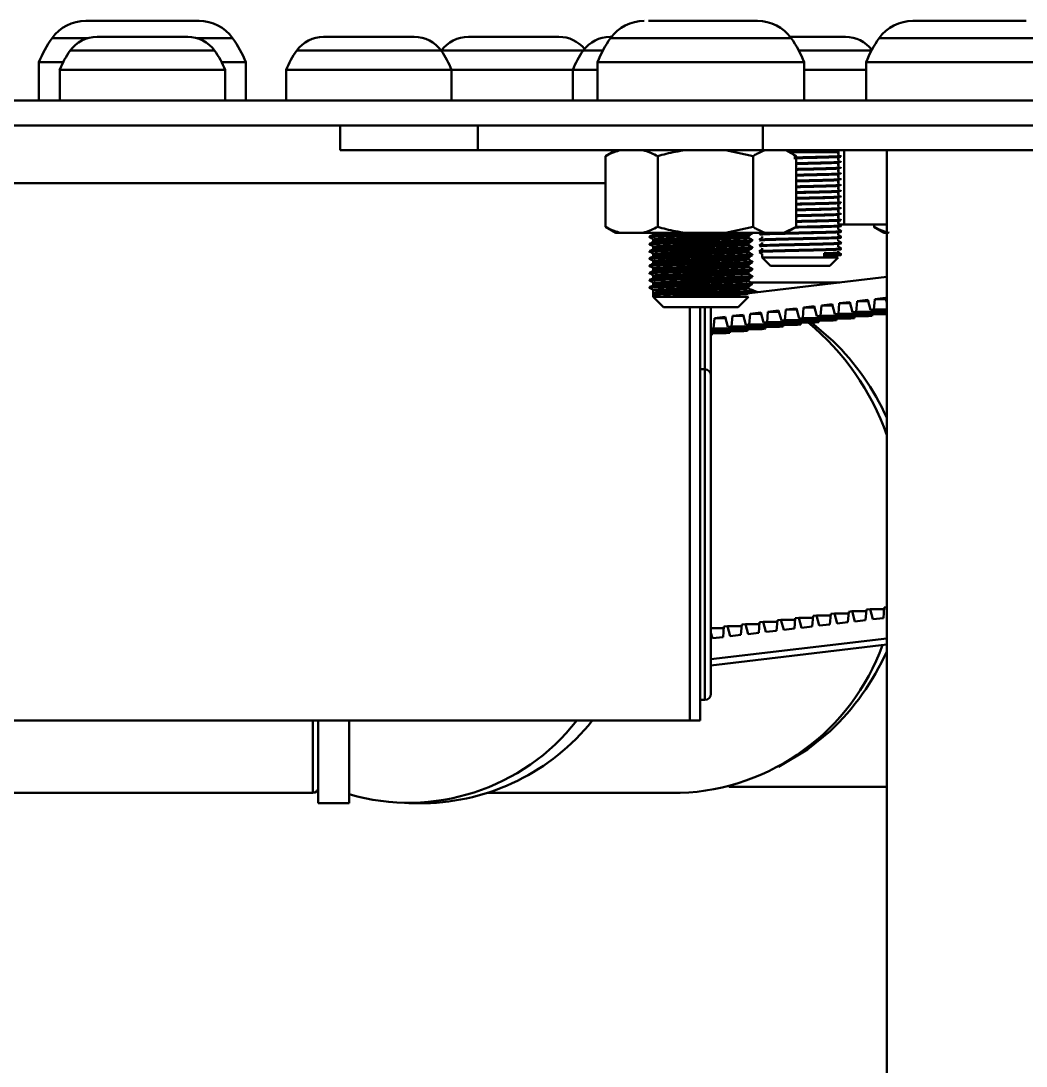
# Model space of a CAD drawing. Header units: millimetres. Extents: x 263 to 2983, y 441 to 2500.
# Drawn here: x 553.3 to 601.9, y 2439.4 to 2489.9 of the extents above; entities that cross this region are included whole.
import ezdxf

# ---------------------------------------------------------------- set-up
doc = ezdxf.new("R2010")
doc.units = ezdxf.units.MM
doc.header["$LTSCALE"] = 0.5
doc.layers.add('BOL', color=7, linetype='Continuous', lineweight=50)

msp = doc.modelspace()

# ---------------------------------------------------------------- linework, layer by layer
at = {"layer": 'BOL'}
for p, q in [((556.414, 2489.95), (557.763, 2489.95)), ((557.763, 2489.95), (561.514, 2489.95)), ((561.514, 2489.95), (561.894, 2489.95)), ((583.63, 2489.95), (587.205, 2489.95)), ((586.536, 2489.95), (586.976, 2489.95)), ((587.205, 2489.95), (588.903, 2489.95)), ((596.414, 2489.95), (598.606, 2489.95)), ((598.606, 2489.95), (601.838, 2489.95)), ((601.838, 2489.95), (601.894, 2489.95)), ((554.79, 2489.116), (556.52, 2489.116)), ((556.962, 2489.179), (558.366, 2489.179)), ((558.366, 2489.179), (561.199, 2489.179)), ((561.199, 2489.179), (561.346, 2489.179)), ((561.788, 2489.116), (563.518, 2489.116)), ((567.919, 2489.179), (568.406, 2489.179)), ((568.406, 2489.179), (571.489, 2489.179)), ((571.489, 2489.179), (572.303, 2489.179)), ((574.919, 2489.179), (575.406, 2489.179)), ((575.406, 2489.179), (578.489, 2489.179)), ((578.489, 2489.179), (579.303, 2489.179)), ((581.776, 2489.179), (581.846, 2489.179)), ((581.799, 2489.116), (582.127, 2489.116)), ((582.127, 2489.116), (590.528, 2489.116)), ((590.481, 2489.179), (592.345, 2489.179)), ((592.345, 2489.179), (593.159, 2489.179)), ((594.79, 2489.116), (603.518, 2489.116)), ((555.663, 2488.512), (562.645, 2488.512)), ((566.62, 2488.512), (572.305, 2488.512)), ((572.305, 2488.512), (573.602, 2488.512)), ((573.62, 2488.512), (579.305, 2488.512)), ((579.305, 2488.512), (580.476, 2488.512)), ((580.476, 2488.512), (581.423, 2488.512)), ((590.903, 2488.512), (593.162, 2488.512)), ((593.162, 2488.512), (594.414, 2488.512)), ((554.154, 2487.95), (554.154, 2486.096)), ((554.154, 2487.95), (555.32, 2487.95)), ((562.987, 2487.95), (564.154, 2487.95)), ((564.154, 2486.096), (564.154, 2487.95)), ((581.163, 2487.95), (581.163, 2486.096)), ((581.163, 2487.95), (581.539, 2487.95)), ((581.539, 2487.95), (591.163, 2487.95)), ((591.163, 2486.096), (591.163, 2487.95)), ((594.154, 2487.95), (594.154, 2486.096)), ((594.154, 2487.95), (604.154, 2487.95)), ((555.154, 2487.579), (555.154, 2486.096)), ((555.154, 2487.579), (563.154, 2487.579)), ((563.154, 2486.096), (563.154, 2487.579)), ((566.111, 2487.579), (566.111, 2486.096)), ((566.111, 2487.579), (572.625, 2487.579)), ((572.625, 2487.579), (574.111, 2487.579)), ((574.111, 2486.096), (574.111, 2487.579)), ((574.111, 2487.579), (579.625, 2487.579)), ((579.625, 2487.579), (579.967, 2487.579)), ((579.967, 2487.579), (579.967, 2486.096)), ((579.967, 2487.579), (581.163, 2487.579)), ((591.163, 2487.579), (593.482, 2487.579)), ((593.482, 2487.579), (594.154, 2487.579)), ((1174.154, 2486.096), (444.154, 2486.096)), ((1174.154, 2484.896), (444.154, 2484.896)), ((568.712, 2484.896), (568.712, 2483.696)), ((575.373, 2483.696), (575.373, 2484.896)), ((589.154, 2483.696), (589.154, 2484.896)), ((575.373, 2483.696), (568.712, 2483.696)), ((589.154, 2483.696), (575.373, 2483.696)), ((582.045, 2483.696), (581.545, 2483.407)), ((581.68, 2483.469), (581.552, 2483.407)), ((581.552, 2483.407), (581.552, 2479.985)), ((584.078, 2483.407), (584.078, 2479.985)), ((587.364, 2483.696), (588.69, 2483.407)), ((588.69, 2483.407), (588.69, 2479.985)), ((609.154, 2483.696), (589.154, 2483.696)), ((590.782, 2483.407), (590.282, 2483.696)), ((592.82, 2483.596), (590.455, 2483.596)), ((590.647, 2483.469), (590.775, 2483.407)), ((590.775, 2483.407), (590.775, 2479.985)), ((592.807, 2483.506), (592.807, 2483.576)), ((592.82, 2483.499), (592.807, 2483.507)), ((592.82, 2483.696), (592.82, 2480.096)), ((593.088, 2483.696), (593.088, 2480.096)), ((595.154, 2483.696), (595.154, 2283.896)), ((592.807, 2483.226), (592.807, 2483.296)), ((592.82, 2483.219), (592.807, 2483.227)), ((592.807, 2482.946), (592.807, 2483.016)), ((592.82, 2482.939), (592.807, 2482.947)), ((592.807, 2482.666), (592.807, 2482.736)), ((592.82, 2482.659), (592.807, 2482.667)), ((592.807, 2482.386), (592.807, 2482.456)), ((592.82, 2482.379), (592.807, 2482.387)), ((581.552, 2482.096), (507.683, 2482.096)), ((592.807, 2482.106), (592.807, 2482.176)), ((592.82, 2482.099), (592.807, 2482.107)), ((592.807, 2481.826), (592.807, 2481.896)), ((592.82, 2481.819), (592.807, 2481.827)), ((592.807, 2481.546), (592.807, 2481.616)), ((592.82, 2481.539), (592.807, 2481.547)), ((592.807, 2481.266), (592.807, 2481.336)), ((592.82, 2481.259), (592.807, 2481.267)), ((592.807, 2480.986), (592.807, 2481.056)), ((592.82, 2480.979), (592.807, 2480.987)), ((592.807, 2480.706), (592.807, 2480.776)), ((592.82, 2480.699), (592.807, 2480.707)), ((592.807, 2480.426), (592.807, 2480.496)), ((592.82, 2480.419), (592.807, 2480.427)), ((581.545, 2479.985), (582.045, 2479.696)), ((581.68, 2479.923), (581.552, 2479.985)), ((587.364, 2479.696), (588.69, 2479.985)), ((590.176, 2479.696), (590.775, 2479.985)), ((590.282, 2479.696), (590.782, 2479.985)), ((592.807, 2480.146), (592.807, 2480.216)), ((592.82, 2480.139), (592.807, 2480.147)), ((592.807, 2479.866), (592.807, 2479.936)), ((592.82, 2480.096), (593.088, 2480.096)), ((592.959, 2480.059), (592.895, 2480.096)), ((593.088, 2480.096), (595.154, 2480.096)), ((594.535, 2479.985), (595.035, 2479.696)), ((594.542, 2480.096), (594.542, 2479.985)), ((594.67, 2479.923), (594.542, 2479.985)), ((582.278, 2479.696), (582.045, 2479.696)), ((582.278, 2479.696), (583.352, 2479.696)), ((585.403, 2479.696), (583.352, 2479.696)), ((583.863, 2479.696), (583.863, 2479.637)), ((583.863, 2479.374), (583.863, 2479.287)), ((585.403, 2479.696), (587.364, 2479.696)), ((589.289, 2479.696), (587.364, 2479.696)), ((588.463, 2479.462), (588.463, 2479.548)), ((589.127, 2479.516), (589.127, 2479.447)), ((589.289, 2479.696), (590.176, 2479.696)), ((590.282, 2479.696), (590.176, 2479.696)), ((592.807, 2479.586), (592.807, 2479.656)), ((592.807, 2479.306), (592.807, 2479.376)), ((595.154, 2479.696), (595.035, 2479.696)), ((583.863, 2479.024), (583.863, 2478.937)), ((588.463, 2479.112), (588.463, 2479.198)), ((588.463, 2478.762), (588.463, 2478.848)), ((589.127, 2479.236), (589.127, 2479.167)), ((589.127, 2478.956), (589.127, 2478.887)), ((592.807, 2479.026), (592.807, 2479.096)), ((583.863, 2478.674), (583.863, 2478.587)), ((583.863, 2478.324), (583.863, 2478.237)), ((588.463, 2478.412), (588.463, 2478.498)), ((589.127, 2478.676), (589.127, 2478.496)), ((589.127, 2478.496), (589.527, 2478.096)), ((589.127, 2478.496), (592.124, 2478.496)), ((592.124, 2478.706), (592.124, 2478.496)), ((592.124, 2478.496), (592.807, 2478.496)), ((592.219, 2478.583), (592.219, 2478.618)), ((592.407, 2478.096), (592.807, 2478.496)), ((592.807, 2478.746), (592.807, 2478.816)), ((583.863, 2477.974), (583.863, 2477.887)), ((588.463, 2478.062), (588.463, 2478.148)), ((589.527, 2478.096), (591.872, 2478.096)), ((591.872, 2478.096), (592.407, 2478.096)), ((583.863, 2477.624), (583.863, 2477.537)), ((588.463, 2477.712), (588.463, 2477.798)), ((588.463, 2477.362), (588.463, 2477.448)), ((595.154, 2477.566), (588.513, 2476.777)), ((583.863, 2477.274), (583.863, 2477.187)), ((583.863, 2476.924), (583.863, 2476.751)), ((588.463, 2477.012), (588.463, 2477.098)), ((592.883, 2477.296), (588.58, 2477.296)), ((588.909, 2476.824), (588.59, 2476.953)), ((583.861, 2476.705), (583.861, 2476.749)), ((583.863, 2476.704), (583.863, 2476.596)), ((583.863, 2476.596), (584.363, 2476.096)), ((583.863, 2476.596), (588.463, 2476.596)), ((587.963, 2476.096), (588.463, 2476.596)), ((593.371, 2476.349), (592.856, 2476.287)), ((593.371, 2476.349), (593.503, 2475.862)), ((593.718, 2476.39), (593.675, 2475.882)), ((594.233, 2476.451), (593.718, 2476.39)), ((593.718, 2476.39), (594.249, 2476.39)), ((594.233, 2476.451), (594.364, 2475.964)), ((594.579, 2476.492), (594.537, 2475.984)), ((595.094, 2476.553), (594.579, 2476.492)), ((594.579, 2476.492), (595.111, 2476.492)), ((595.094, 2476.553), (595.154, 2476.333)), ((584.363, 2476.096), (587.963, 2476.096)), ((585.625, 2456.096), (585.625, 2476.096)), ((586.125, 2476.096), (586.125, 2456.096)), ((586.354, 2473.096), (586.354, 2476.096)), ((586.654, 2472.796), (586.654, 2476.096)), ((589.064, 2475.837), (588.549, 2475.776)), ((589.064, 2475.837), (589.195, 2475.35)), ((589.41, 2475.878), (589.368, 2475.371)), ((589.926, 2475.94), (589.41, 2475.878)), ((589.41, 2475.878), (589.942, 2475.878)), ((589.926, 2475.94), (590.057, 2475.452)), ((590.272, 2475.981), (590.229, 2475.473)), ((590.787, 2476.042), (590.272, 2475.981)), ((590.272, 2475.981), (590.803, 2475.981)), ((590.787, 2476.042), (590.918, 2475.555)), ((591.133, 2476.083), (591.091, 2475.575)), ((591.648, 2476.144), (591.133, 2476.083)), ((591.133, 2476.083), (591.665, 2476.083)), ((591.648, 2476.144), (591.78, 2475.657)), ((591.995, 2476.185), (591.952, 2475.677)), ((592.51, 2476.246), (591.995, 2476.185)), ((591.995, 2476.185), (592.526, 2476.185)), ((592.51, 2476.246), (592.641, 2475.759)), ((592.856, 2476.287), (592.814, 2475.78)), ((592.856, 2476.287), (593.388, 2476.287)), ((593.503, 2475.862), (593.675, 2475.882)), ((593.503, 2475.862), (595.154, 2475.862)), ((593.675, 2475.882), (595.154, 2475.882)), ((594.364, 2475.964), (594.537, 2475.984)), ((594.364, 2475.964), (595.154, 2475.964)), ((594.537, 2475.984), (595.154, 2475.984)), ((586.826, 2475.572), (586.783, 2475.064)), ((587.341, 2475.633), (586.826, 2475.572)), ((586.826, 2475.572), (587.358, 2475.572)), ((587.341, 2475.633), (587.472, 2475.146)), ((587.687, 2475.674), (587.645, 2475.166)), ((588.203, 2475.735), (587.687, 2475.674)), ((587.687, 2475.674), (588.219, 2475.674)), ((588.203, 2475.735), (588.334, 2475.248)), ((588.549, 2475.776), (588.506, 2475.268)), ((588.549, 2475.776), (589.081, 2475.776)), ((589.195, 2475.35), (589.368, 2475.371)), ((589.195, 2475.35), (591.695, 2475.35)), ((589.368, 2475.371), (591.868, 2475.371)), ((590.057, 2475.452), (590.229, 2475.473)), ((590.057, 2475.452), (592.557, 2475.452)), ((590.229, 2475.473), (592.729, 2475.473)), ((590.918, 2475.555), (591.091, 2475.575)), ((590.918, 2475.555), (593.418, 2475.555)), ((591.013, 2475.35), (591.006, 2475.268)), ((591.091, 2475.575), (593.591, 2475.575)), ((591.513, 2475.35), (592.559, 2474.462)), ((591.695, 2475.35), (591.868, 2475.371)), ((591.78, 2475.657), (591.952, 2475.677)), ((591.78, 2475.657), (594.28, 2475.657)), ((591.875, 2475.452), (591.868, 2475.371)), ((591.952, 2475.677), (594.452, 2475.677)), ((592.557, 2475.452), (592.729, 2475.473)), ((592.641, 2475.759), (592.814, 2475.78)), ((592.641, 2475.759), (595.141, 2475.759)), ((592.736, 2475.555), (592.729, 2475.473)), ((592.814, 2475.78), (595.154, 2475.78)), ((593.418, 2475.555), (593.591, 2475.575)), ((593.598, 2475.657), (593.591, 2475.575)), ((594.28, 2475.657), (594.452, 2475.677)), ((594.459, 2475.759), (594.452, 2475.677)), ((595.141, 2475.759), (595.154, 2475.761)), ((586.654, 2475.048), (586.783, 2475.064)), ((586.654, 2475.043), (589.111, 2475.043)), ((586.654, 2474.962), (588.422, 2474.962)), ((586.654, 2474.941), (588.249, 2474.941)), ((586.654, 2474.859), (587.56, 2474.859)), ((586.654, 2474.839), (587.388, 2474.839)), ((586.706, 2474.839), (586.699, 2474.757)), ((586.783, 2475.064), (589.283, 2475.064)), ((587.388, 2474.839), (587.56, 2474.859)), ((587.472, 2475.146), (587.645, 2475.166)), ((587.472, 2475.146), (589.972, 2475.146)), ((587.567, 2474.941), (587.56, 2474.859)), ((587.645, 2475.166), (590.145, 2475.166)), ((588.249, 2474.941), (588.422, 2474.962)), ((588.334, 2475.248), (588.506, 2475.268)), ((588.334, 2475.248), (590.834, 2475.248)), ((588.429, 2475.043), (588.422, 2474.962)), ((588.506, 2475.268), (591.006, 2475.268)), ((589.111, 2475.043), (589.283, 2475.064)), ((589.29, 2475.146), (589.283, 2475.064)), ((589.972, 2475.146), (590.145, 2475.166)), ((590.152, 2475.248), (590.145, 2475.166)), ((590.834, 2475.248), (591.006, 2475.268)), ((586.654, 2474.757), (586.699, 2474.757)), ((586.654, 2474.752), (586.699, 2474.757)), ((586.354, 2473.096), (586.125, 2473.096)), ((586.354, 2457.096), (586.354, 2473.096)), ((586.654, 2457.396), (586.654, 2472.796)), ((591.548, 2460.651), (591.59, 2461.159)), ((591.763, 2461.179), (591.59, 2461.159)), ((591.894, 2460.692), (591.763, 2461.179)), ((591.763, 2461.179), (592.445, 2461.179)), ((592.409, 2460.753), (592.452, 2461.261)), ((592.624, 2461.281), (592.452, 2461.261)), ((592.756, 2460.794), (592.624, 2461.281)), ((592.624, 2461.281), (593.306, 2461.281)), ((593.271, 2460.855), (593.313, 2461.363)), ((593.486, 2461.384), (593.313, 2461.363)), ((593.617, 2460.897), (593.486, 2461.384)), ((593.486, 2461.384), (594.168, 2461.384)), ((594.132, 2460.958), (594.175, 2461.465)), ((594.347, 2461.486), (594.175, 2461.465)), ((594.479, 2460.999), (594.347, 2461.486)), ((594.347, 2461.486), (595.029, 2461.486)), ((594.994, 2461.06), (595.036, 2461.568)), ((595.154, 2461.582), (595.036, 2461.568)), ((587.24, 2460.14), (587.283, 2460.647)), ((587.455, 2460.668), (587.283, 2460.647)), ((587.587, 2460.181), (587.455, 2460.668)), ((587.455, 2460.668), (588.138, 2460.668)), ((588.102, 2460.242), (588.144, 2460.75)), ((588.317, 2460.77), (588.144, 2460.75)), ((588.448, 2460.283), (588.317, 2460.77)), ((588.317, 2460.77), (588.999, 2460.77)), ((588.963, 2460.344), (589.006, 2460.852)), ((589.178, 2460.872), (589.006, 2460.852)), ((589.31, 2460.385), (589.178, 2460.872)), ((589.178, 2460.872), (589.861, 2460.872)), ((589.825, 2460.446), (589.867, 2460.954)), ((590.04, 2460.975), (589.867, 2460.954)), ((590.171, 2460.487), (590.04, 2460.975)), ((590.04, 2460.975), (590.722, 2460.975)), ((590.686, 2460.549), (590.729, 2461.056)), ((590.901, 2461.077), (590.729, 2461.056)), ((591.033, 2460.59), (590.901, 2461.077)), ((590.901, 2461.077), (591.584, 2461.077)), ((591.033, 2460.59), (591.548, 2460.651)), ((591.894, 2460.692), (592.409, 2460.753)), ((592.756, 2460.794), (593.271, 2460.855)), ((593.617, 2460.897), (594.132, 2460.958)), ((594.479, 2460.999), (594.994, 2461.06)), ((586.654, 2460.565), (587.276, 2460.565)), ((586.725, 2460.078), (586.654, 2460.343)), ((586.725, 2460.078), (587.24, 2460.14)), ((587.587, 2460.181), (588.102, 2460.242)), ((588.448, 2460.283), (588.963, 2460.344)), ((589.31, 2460.385), (589.825, 2460.446)), ((590.171, 2460.487), (590.686, 2460.549)), ((586.654, 2459.065), (595.154, 2460.074)), ((586.654, 2458.768), (595.154, 2459.777)), ((586.125, 2457.096), (586.354, 2457.096)), ((585.625, 2456.096), (507.683, 2456.096)), ((567.404, 2452.596), (567.404, 2456.096)), ((567.654, 2452.096), (567.654, 2456.096)), ((569.154, 2452.096), (569.154, 2456.096)), ((586.125, 2456.096), (585.625, 2456.096)), ((542.904, 2452.596), (567.404, 2452.596)), ((575.882, 2452.596), (585.164, 2452.596)), ((587.522, 2452.896), (595.154, 2452.896)), ((567.654, 2452.096), (569.154, 2452.096)), ((572.039, 2452.096), (572.789, 2452.096))]:
    msp.add_line(p, q, dxfattribs=at)
at = {"layer": 'BOL', "flags": 128}
for points in [[(583.717, 2477.023), (583.81, 2476.968), (583.903, 2476.914)], [(584.036, 2476.596), (583.938, 2476.657), (583.861, 2476.705)], [(592.411, 2455.59), (591.329, 2454.707), (589.923, 2453.868)]]:
    msp.add_lwpolyline(points, dxfattribs=at)
at = {"layer": 'BOL'}
for centre, radius, start, end in [((556.414, 2487.95), 2, 90, 144.3075), ((561.894, 2487.95), 2, 35.6925, 90), ((583.424, 2487.95), 2, 90, 144.3075), ((588.903, 2487.95), 2, 35.6925, 90), ((596.414, 2487.95), 2, 90, 144.3075), ((559.154, 2485.981), 5.373, 144.3075, 158.5137), ((556.962, 2487.579), 1.6, 90, 144.3075), ((561.346, 2487.579), 1.6, 35.6925, 90), ((559.154, 2485.981), 5.373, 21.4863, 35.6925), ((567.919, 2487.579), 1.6, 90, 144.3075), ((572.303, 2487.579), 1.6, 35.6925, 90), ((574.919, 2487.579), 1.6, 90, 144.3075), ((579.303, 2487.579), 1.6, 39.3989, 90), ((581.776, 2487.579), 1.6, 90, 144.3075), ((586.163, 2485.981), 5.373, 144.3075, 158.5137), ((586.163, 2485.981), 5.373, 21.4863, 35.6925), ((593.159, 2487.579), 1.6, 37.2581, 90), ((599.154, 2485.981), 5.373, 144.3075, 158.5137), ((559.154, 2486.004), 4.299, 144.3075, 158.5137), ((559.154, 2486.004), 4.299, 21.4863, 35.6925), ((570.111, 2486.004), 4.299, 144.3075, 158.5137), ((570.111, 2486.004), 4.299, 21.4863, 35.6925), ((583.967, 2486.004), 4.299, 144.3075, 158.5137), ((583.522, 2465.833), 12.326, 19.3262, 50.5461), ((584.159, 2465.835), 12.042, 24.0648, 45.7634), ((586.354, 2472.796), 0.3, 0, 90), ((584.756, 2463.423), 10.835, 272.1581, 340.1982), ((584.184, 2464.342), 12.012, 313.2255, 335.9486), ((586.354, 2457.396), 0.3, 270, 0), ((572.026, 2462.441), 10.318, 253.8367, 322.0559), ((572.598, 2462.735), 10.64, 271.0304, 321.3974), ((567.404, 2452.846), 0.25, 270, 0)]:
    msp.add_arc(centre, radius, start, end, dxfattribs=at)
for points, knots in [([(581.552, 2483.407), (581.693, 2483.478), (581.933, 2483.597), (582.178, 2483.667), (582.278, 2483.696)], [0, 0, 0, 0, 0.592719, 1, 1, 1, 1]), ([(583.352, 2483.696), (583.388, 2483.686), (583.633, 2483.621), (583.873, 2483.506), (584.078, 2483.407)], [0, 0, 0, 0, 0.146023, 1, 1, 1, 1]), ([(584.078, 2483.407), (584.213, 2483.445), (584.648, 2483.568), (585.095, 2483.643), (585.403, 2483.696)], [0, 0, 0, 0, 0.309695, 1, 1, 1, 1]), ([(588.69, 2483.407), (588.751, 2483.445), (588.948, 2483.568), (589.15, 2483.643), (589.289, 2483.696)], [0, 0, 0, 0, 0.309693, 1, 1, 1, 1]), ([(590.654, 2483.306), (590.668, 2483.306), (590.939, 2483.312), (591.527, 2483.326), (592.226, 2483.343), (592.745, 2483.359), (592.872, 2483.371), (592.936, 2483.377)], [0, 0, 0, 0, 0.014497, 0.275754, 0.531114, 0.762191, 1, 1, 1, 1]), ([(590.658, 2483.341), (590.671, 2483.341), (590.94, 2483.347), (591.525, 2483.361), (592.232, 2483.378), (592.723, 2483.394), (592.962, 2483.409), (592.935, 2483.416), (592.927, 2483.419)], [0, 0, 0, 0, 0.0119993, 0.2493933, 0.4814282, 0.6913981, 0.9074858, 1, 1, 1, 1]), ([(590.775, 2483.063), (591.024, 2483.069), (591.542, 2483.081), (592.234, 2483.098), (592.723, 2483.114), (592.962, 2483.129), (592.935, 2483.136), (592.927, 2483.139)], [0, 0, 0, 0, 0.2222034, 0.4625657, 0.6800713, 0.9039141, 1, 1, 1, 1]), ([(590.775, 2483.028), (591.025, 2483.034), (591.545, 2483.046), (592.222, 2483.063), (592.678, 2483.077), (592.783, 2483.085), (592.82, 2483.089)], [0, 0, 0, 0, 0.278174, 0.579081, 0.851373, 1, 1, 1, 1]), ([(590.775, 2482.783), (591.024, 2482.789), (591.542, 2482.801), (592.234, 2482.818), (592.723, 2482.834), (592.963, 2482.849), (592.935, 2482.856), (592.927, 2482.859)], [0, 0, 0, 0, 0.22214, 0.462433, 0.679876, 0.903654, 1, 1, 1, 1]), ([(590.775, 2482.748), (591.025, 2482.754), (591.545, 2482.766), (592.222, 2482.783), (592.678, 2482.797), (592.783, 2482.805), (592.82, 2482.809)], [0, 0, 0, 0, 0.278174, 0.57908, 0.851373, 1, 1, 1, 1]), ([(590.775, 2482.503), (591.024, 2482.509), (591.542, 2482.521), (592.234, 2482.538), (592.723, 2482.554), (592.963, 2482.569), (592.935, 2482.576), (592.927, 2482.579)], [0, 0, 0, 0, 0.222084, 0.462317, 0.679705, 0.903427, 1, 1, 1, 1]), ([(590.775, 2482.468), (591.025, 2482.474), (591.545, 2482.486), (592.222, 2482.503), (592.678, 2482.517), (592.783, 2482.525), (592.82, 2482.529)], [0, 0, 0, 0, 0.278174, 0.57908, 0.851373, 1, 1, 1, 1]), ([(590.775, 2482.223), (591.024, 2482.229), (591.542, 2482.241), (592.234, 2482.258), (592.723, 2482.274), (592.963, 2482.289), (592.935, 2482.296), (592.927, 2482.299)], [0, 0, 0, 0, 0.2220197, 0.4621836, 0.6795095, 0.9031676, 1, 1, 1, 1]), ([(590.775, 2482.188), (591.025, 2482.194), (591.545, 2482.206), (592.222, 2482.223), (592.678, 2482.237), (592.783, 2482.245), (592.82, 2482.249)], [0, 0, 0, 0, 0.278174, 0.579081, 0.851373, 1, 1, 1, 1]), ([(590.775, 2481.943), (591.024, 2481.949), (591.542, 2481.961), (592.234, 2481.978), (592.723, 2481.994), (592.963, 2482.009), (592.935, 2482.016), (592.927, 2482.019)], [0, 0, 0, 0, 0.221964, 0.4620675, 0.6793388, 0.9029406, 1, 1, 1, 1]), ([(590.775, 2481.908), (591.025, 2481.914), (591.545, 2481.926), (592.222, 2481.943), (592.678, 2481.957), (592.783, 2481.965), (592.82, 2481.969)], [0, 0, 0, 0, 0.278174, 0.579081, 0.851373, 1, 1, 1, 1]), ([(590.775, 2481.663), (591.024, 2481.669), (591.542, 2481.681), (592.234, 2481.698), (592.723, 2481.714), (592.963, 2481.729), (592.935, 2481.736), (592.927, 2481.739)], [0, 0, 0, 0, 0.2219, 0.461935, 0.679144, 0.902681, 1, 1, 1, 1]), ([(590.775, 2481.628), (591.025, 2481.634), (591.545, 2481.646), (592.222, 2481.663), (592.678, 2481.677), (592.783, 2481.685), (592.82, 2481.689)], [0, 0, 0, 0, 0.278174, 0.57908, 0.851373, 1, 1, 1, 1]), ([(590.775, 2481.383), (591.024, 2481.389), (591.542, 2481.401), (592.234, 2481.418), (592.723, 2481.434), (592.963, 2481.449), (592.935, 2481.456), (592.927, 2481.459)], [0, 0, 0, 0, 0.221845, 0.461819, 0.678973, 0.902455, 1, 1, 1, 1]), ([(590.775, 2481.348), (591.025, 2481.354), (591.545, 2481.366), (592.222, 2481.383), (592.678, 2481.397), (592.783, 2481.405), (592.82, 2481.409)], [0, 0, 0, 0, 0.278174, 0.57908, 0.851373, 1, 1, 1, 1]), ([(590.775, 2481.103), (591.024, 2481.109), (591.542, 2481.121), (592.234, 2481.138), (592.723, 2481.154), (592.963, 2481.169), (592.935, 2481.177), (592.927, 2481.179)], [0, 0, 0, 0, 0.221781, 0.461686, 0.678778, 0.902196, 1, 1, 1, 1]), ([(590.775, 2481.068), (591.025, 2481.074), (591.544, 2481.086), (592.227, 2481.103), (592.744, 2481.119), (592.872, 2481.131), (592.936, 2481.137)], [0, 0, 0, 0, 0.245824, 0.511736, 0.752363, 1, 1, 1, 1]), ([(590.775, 2480.823), (591.024, 2480.829), (591.542, 2480.841), (592.234, 2480.858), (592.723, 2480.874), (592.963, 2480.889), (592.935, 2480.897), (592.927, 2480.899)], [0, 0, 0, 0, 0.221725, 0.461571, 0.678608, 0.90197, 1, 1, 1, 1]), ([(590.775, 2480.788), (591.025, 2480.794), (591.545, 2480.806), (592.222, 2480.823), (592.678, 2480.837), (592.783, 2480.845), (592.82, 2480.849)], [0, 0, 0, 0, 0.278174, 0.579081, 0.851373, 1, 1, 1, 1]), ([(590.775, 2480.543), (591.024, 2480.549), (591.542, 2480.561), (592.234, 2480.578), (592.723, 2480.594), (592.963, 2480.609), (592.935, 2480.617), (592.927, 2480.619)], [0, 0, 0, 0, 0.221662, 0.461438, 0.678414, 0.901711, 1, 1, 1, 1]), ([(590.775, 2480.508), (591.025, 2480.514), (591.545, 2480.526), (592.222, 2480.543), (592.678, 2480.557), (592.783, 2480.565), (592.82, 2480.569)], [0, 0, 0, 0, 0.278174, 0.57908, 0.851373, 1, 1, 1, 1]), ([(590.775, 2480.263), (591.024, 2480.269), (591.542, 2480.281), (592.234, 2480.298), (592.723, 2480.314), (592.963, 2480.329), (592.935, 2480.337), (592.927, 2480.339)], [0, 0, 0, 0, 0.221606, 0.461322, 0.678243, 0.901484, 1, 1, 1, 1]), ([(581.552, 2479.985), (581.693, 2479.914), (581.933, 2479.795), (582.178, 2479.725), (582.278, 2479.696)], [0, 0, 0, 0, 0.592717, 1, 1, 1, 1]), ([(583.352, 2479.696), (583.388, 2479.705), (583.633, 2479.77), (583.873, 2479.886), (584.078, 2479.985)], [0, 0, 0, 0, 0.1460201, 1, 1, 1, 1]), ([(584.078, 2479.985), (584.213, 2479.947), (584.648, 2479.824), (585.095, 2479.748), (585.403, 2479.696)], [0, 0, 0, 0, 0.309691, 1, 1, 1, 1]), ([(588.69, 2479.985), (588.751, 2479.947), (588.948, 2479.824), (589.15, 2479.748), (589.289, 2479.696)], [0, 0, 0, 0, 0.3096888, 1, 1, 1, 1]), ([(590.696, 2479.947), (590.696, 2479.947), (590.951, 2479.97), (591.527, 2479.958), (592.232, 2479.985), (592.723, 2479.999), (592.961, 2480.014), (592.935, 2480.021), (592.927, 2480.023)], [0, 0, 0, 0, 0.000104, 0.241764, 0.47797, 0.691713, 0.911685, 1, 1, 1, 1]), ([(590.773, 2479.983), (591.022, 2479.989), (591.541, 2480.001), (592.234, 2480.018), (592.723, 2480.034), (592.963, 2480.049), (592.935, 2480.057), (592.927, 2480.059)], [0, 0, 0, 0, 0.222146, 0.461652, 0.678382, 0.901428, 1, 1, 1, 1]), ([(590.775, 2480.228), (591.025, 2480.234), (591.544, 2480.246), (592.227, 2480.263), (592.744, 2480.279), (592.872, 2480.291), (592.936, 2480.297)], [0, 0, 0, 0, 0.245823, 0.511736, 0.752363, 1, 1, 1, 1]), ([(592.959, 2479.779), (592.933, 2479.794), (592.883, 2479.823), (592.833, 2479.852), (592.807, 2479.867)], [0, 0, 0, 0, 0.50003, 1, 1, 1, 1]), ([(594.542, 2479.985), (594.684, 2479.914), (594.923, 2479.795), (595.168, 2479.725), (595.268, 2479.696)], [0, 0, 0, 0, 0.592749, 1, 1, 1, 1]), ([(583.768, 2479.473), (583.729, 2479.476), (583.6, 2479.488), (583.805, 2479.505), (584.31, 2479.525), (585.068, 2479.547), (586.019, 2479.567), (587.062, 2479.591), (587.948, 2479.615), (588.527, 2479.635), (588.603, 2479.65), (588.641, 2479.657)], [0, 0, 0, 0, 0.052785, 0.174975, 0.285526, 0.399319, 0.508987, 0.640584, 0.773148, 0.887959, 1, 1, 1, 1]), ([(583.674, 2479.527), (583.709, 2479.534), (583.776, 2479.549), (584.318, 2479.569), (585.066, 2479.591), (586.02, 2479.611), (587.063, 2479.634), (587.945, 2479.659), (588.494, 2479.677), (588.567, 2479.69), (588.597, 2479.696)], [0, 0, 0, 0, 0.1327, 0.25276, 0.376341, 0.495443, 0.63836, 0.782327, 0.907012, 1, 1, 1, 1]), ([(583.674, 2479.177), (583.709, 2479.184), (583.776, 2479.199), (584.318, 2479.219), (585.065, 2479.241), (586.021, 2479.261), (587.058, 2479.284), (587.962, 2479.309), (588.494, 2479.329), (588.713, 2479.345), (588.652, 2479.353), (588.651, 2479.353)], [0, 0, 0, 0, 0.127815, 0.243455, 0.362485, 0.477203, 0.614857, 0.753524, 0.873619, 0.998632, 1, 1, 1, 1]), ([(583.889, 2479.628), (583.858, 2479.61), (583.797, 2479.573), (583.734, 2479.537), (583.702, 2479.519)], [0, 0, 0, 0, 0.501017, 1, 1, 1, 1]), ([(583.717, 2479.473), (583.748, 2479.455), (583.812, 2479.418), (583.873, 2479.382), (583.903, 2479.364)], [0, 0, 0, 0, 0.5011184, 1, 1, 1, 1]), ([(583.869, 2479.637), (583.902, 2479.644), (583.965, 2479.658), (584.417, 2479.677), (584.851, 2479.69), (585.049, 2479.696)], [0, 0, 0, 0, 0.36866, 0.713314, 1, 1, 1, 1]), ([(583.869, 2479.374), (583.901, 2479.382), (583.962, 2479.396), (584.459, 2479.416), (585.149, 2479.438), (586.031, 2479.458), (586.993, 2479.481), (587.812, 2479.506), (588.348, 2479.526), (588.418, 2479.541), (588.452, 2479.548)], [0, 0, 0, 0, 0.125329, 0.242497, 0.363106, 0.479335, 0.618805, 0.759305, 0.880981, 1, 1, 1, 1]), ([(583.869, 2479.287), (583.901, 2479.294), (583.962, 2479.308), (584.459, 2479.328), (585.149, 2479.35), (586.031, 2479.37), (586.99, 2479.394), (587.824, 2479.418), (588.319, 2479.438), (588.52, 2479.455), (588.453, 2479.463), (588.447, 2479.464)], [0, 0, 0, 0, 0.122895, 0.237787, 0.356053, 0.470025, 0.606786, 0.744557, 0.86387, 0.988074, 1, 1, 1, 1]), ([(588.462, 2479.548), (588.494, 2479.566), (588.557, 2479.602), (588.62, 2479.639), (588.652, 2479.657)], [0, 0, 0, 0, 0.4981619, 1, 1, 1, 1]), ([(588.651, 2479.355), (588.62, 2479.373), (588.557, 2479.409), (588.494, 2479.445), (588.463, 2479.463)], [0, 0, 0, 0, 0.5032787, 1, 1, 1, 1]), ([(589.13, 2479.448), (589.105, 2479.434), (589.054, 2479.404), (589.004, 2479.375), (588.978, 2479.361)], [0, 0, 0, 0, 0.500458, 1, 1, 1, 1]), ([(589.007, 2479.603), (589.008, 2479.607), (589.009, 2479.616), (589.344, 2479.632), (589.93, 2479.65), (590.7, 2479.666), (591.519, 2479.686), (592.234, 2479.703), (592.722, 2479.719), (592.961, 2479.734), (592.935, 2479.741), (592.927, 2479.743)], [0, 0, 0, 0, 0.0811404, 0.2052496, 0.330161, 0.4563686, 0.5877195, 0.7161051, 0.8322822, 0.9518441, 1, 1, 1, 1]), ([(589.007, 2479.323), (589.008, 2479.327), (589.009, 2479.336), (589.344, 2479.352), (589.93, 2479.37), (590.7, 2479.386), (591.519, 2479.406), (592.234, 2479.423), (592.722, 2479.439), (592.961, 2479.454), (592.935, 2479.461), (592.927, 2479.463)], [0, 0, 0, 0, 0.081128, 0.205218, 0.33011, 0.456299, 0.587629, 0.715995, 0.832154, 0.951698, 1, 1, 1, 1]), ([(589.014, 2479.641), (589.016, 2479.643), (589.02, 2479.652), (589.346, 2479.667), (589.929, 2479.685), (590.701, 2479.701), (591.519, 2479.721), (592.233, 2479.738), (592.723, 2479.754), (592.963, 2479.769), (592.935, 2479.777), (592.927, 2479.779)], [0, 0, 0, 0, 0.064961, 0.190615, 0.317082, 0.44486, 0.577846, 0.70783, 0.825453, 0.946503, 1, 1, 1, 1]), ([(589.014, 2479.361), (589.016, 2479.363), (589.02, 2479.372), (589.346, 2479.387), (589.929, 2479.405), (590.701, 2479.421), (591.519, 2479.441), (592.233, 2479.458), (592.723, 2479.474), (592.963, 2479.489), (592.935, 2479.497), (592.927, 2479.499)], [0, 0, 0, 0, 0.0649611, 0.1906151, 0.3170814, 0.44486, 0.5778459, 0.7078297, 0.8254529, 0.9465032, 1, 1, 1, 1]), ([(592.959, 2479.499), (592.933, 2479.514), (592.883, 2479.543), (592.833, 2479.572), (592.807, 2479.587)], [0, 0, 0, 0, 0.5003, 1, 1, 1, 1]), ([(583.768, 2479.123), (583.729, 2479.126), (583.6, 2479.138), (583.805, 2479.155), (584.31, 2479.175), (585.068, 2479.197), (586.019, 2479.217), (587.062, 2479.241), (587.948, 2479.265), (588.527, 2479.285), (588.603, 2479.3), (588.641, 2479.307)], [0, 0, 0, 0, 0.052729, 0.174924, 0.28548, 0.399277, 0.508951, 0.640554, 0.773123, 0.887939, 1, 1, 1, 1]), ([(583.768, 2478.773), (583.729, 2478.776), (583.6, 2478.788), (583.805, 2478.805), (584.31, 2478.825), (585.068, 2478.847), (586.019, 2478.867), (587.062, 2478.891), (587.948, 2478.915), (588.527, 2478.935), (588.603, 2478.95), (588.641, 2478.957)], [0, 0, 0, 0, 0.052671, 0.174872, 0.285433, 0.399235, 0.508914, 0.640522, 0.773098, 0.887919, 1, 1, 1, 1]), ([(583.674, 2478.827), (583.709, 2478.834), (583.776, 2478.849), (584.318, 2478.869), (585.065, 2478.891), (586.021, 2478.911), (587.058, 2478.934), (587.962, 2478.959), (588.494, 2478.979), (588.713, 2478.995), (588.652, 2479.003), (588.651, 2479.003)], [0, 0, 0, 0, 0.127815, 0.243455, 0.362485, 0.477203, 0.614857, 0.753524, 0.873619, 0.998632, 1, 1, 1, 1]), ([(583.889, 2479.278), (583.858, 2479.26), (583.797, 2479.224), (583.734, 2479.187), (583.702, 2479.169)], [0, 0, 0, 0, 0.500974, 1, 1, 1, 1]), ([(583.889, 2478.928), (583.858, 2478.91), (583.797, 2478.874), (583.733, 2478.837), (583.702, 2478.819)], [0, 0, 0, 0, 0.500819, 1, 1, 1, 1]), ([(583.717, 2479.123), (583.748, 2479.105), (583.812, 2479.068), (583.873, 2479.032), (583.903, 2479.014)], [0, 0, 0, 0, 0.500896, 1, 1, 1, 1]), ([(583.869, 2479.024), (583.901, 2479.032), (583.962, 2479.046), (584.459, 2479.066), (585.149, 2479.088), (586.031, 2479.108), (586.993, 2479.131), (587.812, 2479.156), (588.348, 2479.176), (588.418, 2479.191), (588.453, 2479.198)], [0, 0, 0, 0, 0.1253184, 0.2424767, 0.3630747, 0.4792941, 0.6187521, 0.7592401, 0.8809061, 1, 1, 1, 1]), ([(583.869, 2478.937), (583.901, 2478.944), (583.962, 2478.958), (584.459, 2478.978), (585.149, 2479), (586.031, 2479.02), (586.99, 2479.044), (587.824, 2479.068), (588.319, 2479.088), (588.52, 2479.105), (588.453, 2479.113), (588.447, 2479.114)], [0, 0, 0, 0, 0.122885, 0.237768, 0.356023, 0.469986, 0.606735, 0.744495, 0.863798, 0.987992, 1, 1, 1, 1]), ([(583.869, 2478.674), (583.901, 2478.682), (583.962, 2478.696), (584.459, 2478.716), (585.149, 2478.738), (586.031, 2478.758), (586.993, 2478.781), (587.812, 2478.806), (588.348, 2478.826), (588.418, 2478.841), (588.453, 2478.848)], [0, 0, 0, 0, 0.125308, 0.242456, 0.363044, 0.479253, 0.618699, 0.759175, 0.880831, 1, 1, 1, 1]), ([(588.462, 2479.198), (588.494, 2479.216), (588.557, 2479.252), (588.62, 2479.289), (588.652, 2479.307)], [0, 0, 0, 0, 0.498367, 1, 1, 1, 1]), ([(588.462, 2478.848), (588.494, 2478.866), (588.557, 2478.902), (588.62, 2478.939), (588.652, 2478.957)], [0, 0, 0, 0, 0.498573, 1, 1, 1, 1]), ([(588.651, 2479.005), (588.62, 2479.023), (588.557, 2479.059), (588.494, 2479.095), (588.463, 2479.113)], [0, 0, 0, 0, 0.503565, 1, 1, 1, 1]), ([(589.13, 2479.168), (589.105, 2479.154), (589.054, 2479.124), (589.004, 2479.095), (588.978, 2479.081)], [0, 0, 0, 0, 0.500157, 1, 1, 1, 1]), ([(589.13, 2478.888), (589.105, 2478.874), (589.054, 2478.844), (589.004, 2478.815), (588.978, 2478.801)], [0, 0, 0, 0, 0.500045, 1, 1, 1, 1]), ([(589.007, 2479.043), (589.008, 2479.047), (589.009, 2479.056), (589.344, 2479.072), (589.93, 2479.09), (590.7, 2479.106), (591.519, 2479.126), (592.234, 2479.143), (592.722, 2479.159), (592.961, 2479.174), (592.935, 2479.181), (592.927, 2479.183)], [0, 0, 0, 0, 0.0811156, 0.2051867, 0.3300598, 0.4562285, 0.587539, 0.7158852, 0.8320266, 0.9515519, 1, 1, 1, 1]), ([(589.007, 2478.763), (589.008, 2478.767), (589.009, 2478.776), (589.344, 2478.792), (589.93, 2478.81), (590.7, 2478.826), (591.519, 2478.846), (592.234, 2478.863), (592.722, 2478.879), (592.961, 2478.894), (592.935, 2478.901), (592.927, 2478.903)], [0, 0, 0, 0, 0.081103, 0.205155, 0.330009, 0.456158, 0.587449, 0.715775, 0.831899, 0.951406, 1, 1, 1, 1]), ([(589.014, 2479.081), (589.016, 2479.083), (589.02, 2479.092), (589.346, 2479.107), (589.929, 2479.125), (590.701, 2479.141), (591.519, 2479.161), (592.233, 2479.178), (592.723, 2479.194), (592.963, 2479.209), (592.935, 2479.217), (592.927, 2479.219)], [0, 0, 0, 0, 0.064961, 0.1906151, 0.3170814, 0.44486, 0.577846, 0.7078297, 0.8254528, 0.9465032, 1, 1, 1, 1]), ([(589.014, 2478.801), (589.016, 2478.803), (589.02, 2478.812), (589.346, 2478.827), (589.929, 2478.845), (590.701, 2478.861), (591.519, 2478.881), (592.233, 2478.898), (592.723, 2478.914), (592.963, 2478.929), (592.935, 2478.937), (592.927, 2478.939)], [0, 0, 0, 0, 0.064961, 0.190615, 0.317081, 0.44486, 0.577846, 0.70783, 0.825453, 0.946503, 1, 1, 1, 1]), ([(592.959, 2479.219), (592.933, 2479.234), (592.883, 2479.263), (592.833, 2479.292), (592.807, 2479.307)], [0, 0, 0, 0, 0.500536, 1, 1, 1, 1]), ([(592.959, 2478.939), (592.933, 2478.954), (592.883, 2478.983), (592.833, 2479.012), (592.807, 2479.027)], [0, 0, 0, 0, 0.500637, 1, 1, 1, 1]), ([(583.768, 2478.423), (583.729, 2478.426), (583.6, 2478.438), (583.805, 2478.455), (584.31, 2478.475), (585.068, 2478.497), (586.019, 2478.517), (587.062, 2478.541), (587.948, 2478.565), (588.527, 2478.585), (588.603, 2478.6), (588.641, 2478.607)], [0, 0, 0, 0, 0.052614, 0.174822, 0.28539, 0.399199, 0.508884, 0.640501, 0.773085, 0.887912, 1, 1, 1, 1]), ([(583.674, 2478.477), (583.709, 2478.484), (583.776, 2478.499), (584.318, 2478.519), (585.065, 2478.541), (586.021, 2478.561), (587.058, 2478.584), (587.962, 2478.609), (588.494, 2478.629), (588.713, 2478.645), (588.652, 2478.653), (588.651, 2478.653)], [0, 0, 0, 0, 0.127815, 0.243455, 0.362485, 0.477203, 0.614857, 0.753524, 0.873619, 0.998632, 1, 1, 1, 1]), ([(583.889, 2478.578), (583.858, 2478.56), (583.796, 2478.524), (583.733, 2478.487), (583.702, 2478.469)], [0, 0, 0, 0, 0.500431, 1, 1, 1, 1]), ([(583.717, 2478.773), (583.748, 2478.755), (583.811, 2478.718), (583.873, 2478.682), (583.903, 2478.664)], [0, 0, 0, 0, 0.5006824, 1, 1, 1, 1]), ([(583.717, 2478.423), (583.748, 2478.405), (583.811, 2478.368), (583.873, 2478.332), (583.903, 2478.314)], [0, 0, 0, 0, 0.500701, 1, 1, 1, 1]), ([(583.869, 2478.587), (583.901, 2478.594), (583.962, 2478.608), (584.459, 2478.628), (585.149, 2478.65), (586.031, 2478.67), (586.99, 2478.694), (587.824, 2478.718), (588.32, 2478.738), (588.52, 2478.755), (588.453, 2478.763), (588.447, 2478.764)], [0, 0, 0, 0, 0.122874, 0.237748, 0.355994, 0.469947, 0.606685, 0.744433, 0.863726, 0.98791, 1, 1, 1, 1]), ([(583.869, 2478.324), (583.901, 2478.332), (583.962, 2478.346), (584.459, 2478.366), (585.149, 2478.388), (586.031, 2478.408), (586.993, 2478.431), (587.812, 2478.456), (588.348, 2478.476), (588.418, 2478.491), (588.453, 2478.498)], [0, 0, 0, 0, 0.125299, 0.242439, 0.363019, 0.47922, 0.618657, 0.759123, 0.88077, 1, 1, 1, 1]), ([(583.869, 2478.237), (583.901, 2478.244), (583.962, 2478.258), (584.459, 2478.278), (585.149, 2478.3), (586.031, 2478.32), (586.99, 2478.344), (587.824, 2478.368), (588.32, 2478.388), (588.52, 2478.405), (588.453, 2478.413), (588.447, 2478.414)], [0, 0, 0, 0, 0.122864, 0.237728, 0.355964, 0.469907, 0.606634, 0.744371, 0.863654, 0.987827, 1, 1, 1, 1]), ([(588.462, 2478.498), (588.494, 2478.516), (588.557, 2478.552), (588.62, 2478.589), (588.652, 2478.607)], [0, 0, 0, 0, 0.498896, 1, 1, 1, 1]), ([(588.651, 2478.655), (588.62, 2478.673), (588.557, 2478.709), (588.494, 2478.745), (588.463, 2478.763)], [0, 0, 0, 0, 0.5037195, 1, 1, 1, 1]), ([(588.651, 2478.305), (588.62, 2478.323), (588.557, 2478.359), (588.494, 2478.395), (588.463, 2478.413)], [0, 0, 0, 0, 0.50401, 1, 1, 1, 1]), ([(588.977, 2478.762), (589.002, 2478.747), (589.052, 2478.718), (589.103, 2478.689), (589.127, 2478.675)], [0, 0, 0, 0, 0.504231, 1, 1, 1, 1]), ([(592.124, 2478.706), (592.28, 2478.711), (592.597, 2478.722), (592.811, 2478.736), (592.785, 2478.744), (592.777, 2478.746)], [0, 0, 0, 0, 0.40184, 0.815406, 1, 1, 1, 1]), ([(592.219, 2478.618), (592.201, 2478.635), (592.17, 2478.664), (592.138, 2478.693), (592.124, 2478.706)], [0, 0, 0, 0, 0.56003, 1, 1, 1, 1]), ([(592.124, 2478.496), (592.142, 2478.512), (592.173, 2478.541), (592.205, 2478.571), (592.219, 2478.583)], [0, 0, 0, 0, 0.56003, 1, 1, 1, 1]), ([(592.219, 2478.618), (592.388, 2478.624), (592.732, 2478.634), (592.962, 2478.649), (592.935, 2478.657), (592.927, 2478.659)], [0, 0, 0, 0, 0.4025843, 0.8168985, 1, 1, 1, 1]), ([(592.219, 2478.583), (592.388, 2478.589), (592.731, 2478.599), (592.961, 2478.614), (592.935, 2478.621), (592.927, 2478.623)], [0, 0, 0, 0, 0.408452, 0.828805, 1, 1, 1, 1]), ([(592.959, 2478.659), (592.933, 2478.674), (592.883, 2478.703), (592.833, 2478.732), (592.807, 2478.747)], [0, 0, 0, 0, 0.500957, 1, 1, 1, 1]), ([(583.768, 2478.073), (583.729, 2478.076), (583.6, 2478.088), (583.805, 2478.105), (584.31, 2478.125), (585.068, 2478.147), (586.019, 2478.167), (587.062, 2478.191), (587.948, 2478.215), (588.527, 2478.235), (588.603, 2478.25), (588.641, 2478.257)], [0, 0, 0, 0, 0.05257, 0.174782, 0.285353, 0.399165, 0.508854, 0.640474, 0.773062, 0.887893, 1, 1, 1, 1]), ([(583.767, 2477.723), (583.729, 2477.726), (583.6, 2477.738), (583.805, 2477.755), (584.31, 2477.775), (585.068, 2477.797), (586.019, 2477.817), (587.062, 2477.841), (587.948, 2477.865), (588.527, 2477.885), (588.603, 2477.9), (588.641, 2477.907)], [0, 0, 0, 0, 0.052514, 0.17473, 0.285306, 0.399124, 0.508818, 0.640444, 0.773038, 0.887873, 1, 1, 1, 1]), ([(583.674, 2478.127), (583.709, 2478.134), (583.776, 2478.149), (584.318, 2478.169), (585.065, 2478.191), (586.021, 2478.211), (587.058, 2478.234), (587.962, 2478.259), (588.494, 2478.279), (588.713, 2478.295), (588.652, 2478.303), (588.651, 2478.303)], [0, 0, 0, 0, 0.127815, 0.243455, 0.362485, 0.477203, 0.614857, 0.753524, 0.873619, 0.998632, 1, 1, 1, 1]), ([(583.674, 2477.777), (583.709, 2477.784), (583.776, 2477.799), (584.318, 2477.819), (585.065, 2477.841), (586.021, 2477.861), (587.058, 2477.884), (587.962, 2477.909), (588.494, 2477.929), (588.713, 2477.945), (588.652, 2477.953), (588.651, 2477.953)], [0, 0, 0, 0, 0.127815, 0.243455, 0.362485, 0.477203, 0.614857, 0.753524, 0.873619, 0.998632, 1, 1, 1, 1]), ([(583.889, 2478.228), (583.858, 2478.21), (583.796, 2478.174), (583.733, 2478.137), (583.702, 2478.119)], [0, 0, 0, 0, 0.500353, 1, 1, 1, 1]), ([(583.889, 2477.878), (583.858, 2477.86), (583.796, 2477.824), (583.733, 2477.787), (583.702, 2477.769)], [0, 0, 0, 0, 0.500196, 1, 1, 1, 1]), ([(583.717, 2478.073), (583.748, 2478.055), (583.811, 2478.018), (583.873, 2477.982), (583.903, 2477.964)], [0, 0, 0, 0, 0.500374, 1, 1, 1, 1]), ([(583.869, 2477.974), (583.901, 2477.982), (583.962, 2477.996), (584.459, 2478.016), (585.149, 2478.038), (586.031, 2478.058), (586.993, 2478.081), (587.812, 2478.106), (588.348, 2478.126), (588.418, 2478.141), (588.453, 2478.148)], [0, 0, 0, 0, 0.1252884, 0.2424185, 0.3629876, 0.4791792, 0.6186035, 0.759058, 0.8806948, 1, 1, 1, 1]), ([(583.869, 2477.887), (583.901, 2477.894), (583.962, 2477.908), (584.459, 2477.928), (585.149, 2477.95), (586.031, 2477.97), (586.99, 2477.994), (587.824, 2478.018), (588.32, 2478.038), (588.52, 2478.055), (588.453, 2478.063), (588.447, 2478.064)], [0, 0, 0, 0, 0.122856, 0.237712, 0.35594, 0.469876, 0.606593, 0.744321, 0.863596, 0.987761, 1, 1, 1, 1]), ([(588.462, 2478.148), (588.494, 2478.166), (588.557, 2478.202), (588.62, 2478.239), (588.652, 2478.257)], [0, 0, 0, 0, 0.499138, 1, 1, 1, 1]), ([(588.462, 2477.798), (588.494, 2477.816), (588.557, 2477.852), (588.62, 2477.889), (588.652, 2477.907)], [0, 0, 0, 0, 0.4993468, 1, 1, 1, 1]), ([(588.651, 2477.955), (588.62, 2477.973), (588.557, 2478.009), (588.494, 2478.045), (588.463, 2478.063)], [0, 0, 0, 0, 0.50418, 1, 1, 1, 1]), ([(583.767, 2477.373), (583.729, 2477.376), (583.6, 2477.388), (583.805, 2477.405), (584.31, 2477.425), (585.068, 2477.447), (586.019, 2477.467), (587.062, 2477.491), (587.948, 2477.515), (588.528, 2477.535), (588.603, 2477.55), (588.641, 2477.557)], [0, 0, 0, 0, 0.052456, 0.174678, 0.285259, 0.399082, 0.50878, 0.640412, 0.773012, 0.887853, 1, 1, 1, 1]), ([(583.674, 2477.427), (583.709, 2477.434), (583.776, 2477.448), (584.318, 2477.469), (585.065, 2477.491), (586.021, 2477.511), (587.058, 2477.534), (587.962, 2477.559), (588.494, 2477.579), (588.713, 2477.595), (588.652, 2477.603), (588.651, 2477.603)], [0, 0, 0, 0, 0.127814, 0.243455, 0.362485, 0.477203, 0.614857, 0.753524, 0.873619, 0.998632, 1, 1, 1, 1]), ([(583.889, 2477.528), (583.858, 2477.51), (583.796, 2477.474), (583.733, 2477.437), (583.702, 2477.419)], [0, 0, 0, 0, 0.5000836, 1, 1, 1, 1]), ([(583.717, 2477.723), (583.748, 2477.705), (583.811, 2477.668), (583.873, 2477.632), (583.903, 2477.614)], [0, 0, 0, 0, 0.5003579, 1, 1, 1, 1]), ([(583.717, 2477.373), (583.748, 2477.355), (583.81, 2477.318), (583.872, 2477.282), (583.903, 2477.264)], [0, 0, 0, 0, 0.500065, 1, 1, 1, 1]), ([(583.869, 2477.624), (583.901, 2477.632), (583.962, 2477.646), (584.459, 2477.666), (585.149, 2477.688), (586.031, 2477.708), (586.993, 2477.731), (587.812, 2477.756), (588.348, 2477.776), (588.418, 2477.791), (588.453, 2477.798)], [0, 0, 0, 0, 0.1252777, 0.2423981, 0.3629569, 0.4791387, 0.6185513, 0.7589938, 0.8806204, 1, 1, 1, 1]), ([(583.869, 2477.537), (583.901, 2477.544), (583.962, 2477.558), (584.459, 2477.578), (585.149, 2477.6), (586.031, 2477.62), (586.99, 2477.644), (587.824, 2477.668), (588.32, 2477.688), (588.52, 2477.705), (588.453, 2477.713), (588.447, 2477.714)], [0, 0, 0, 0, 0.1228455, 0.2376921, 0.3559104, 0.4698366, 0.6065427, 0.7442587, 0.863524, 0.9876782, 1, 1, 1, 1]), ([(583.869, 2477.274), (583.901, 2477.282), (583.962, 2477.296), (584.459, 2477.316), (585.149, 2477.338), (586.031, 2477.358), (586.993, 2477.381), (587.812, 2477.406), (588.348, 2477.426), (588.418, 2477.441), (588.453, 2477.448)], [0, 0, 0, 0, 0.125269, 0.242381, 0.362932, 0.479106, 0.618509, 0.758941, 0.88056, 1, 1, 1, 1]), ([(583.869, 2477.187), (583.901, 2477.194), (583.962, 2477.208), (584.459, 2477.228), (585.149, 2477.25), (586.031, 2477.27), (586.99, 2477.294), (587.824, 2477.318), (588.32, 2477.338), (588.52, 2477.355), (588.453, 2477.363), (588.447, 2477.364)], [0, 0, 0, 0, 0.122835, 0.237672, 0.355881, 0.469798, 0.606492, 0.744197, 0.863452, 0.987596, 1, 1, 1, 1]), ([(588.462, 2477.448), (588.494, 2477.466), (588.557, 2477.502), (588.62, 2477.539), (588.652, 2477.557)], [0, 0, 0, 0, 0.499556, 1, 1, 1, 1]), ([(588.651, 2477.605), (588.62, 2477.623), (588.557, 2477.659), (588.494, 2477.695), (588.463, 2477.713)], [0, 0, 0, 0, 0.50428, 1, 1, 1, 1]), ([(588.651, 2477.255), (588.62, 2477.273), (588.557, 2477.309), (588.494, 2477.345), (588.463, 2477.363)], [0, 0, 0, 0, 0.504569, 1, 1, 1, 1]), ([(583.767, 2477.023), (583.729, 2477.027), (583.6, 2477.038), (583.805, 2477.055), (584.31, 2477.075), (585.068, 2477.097), (586.019, 2477.117), (587.062, 2477.141), (587.948, 2477.165), (588.528, 2477.185), (588.603, 2477.2), (588.641, 2477.207)], [0, 0, 0, 0, 0.052398, 0.174626, 0.285212, 0.39904, 0.508743, 0.640382, 0.772988, 0.887834, 1, 1, 1, 1]), ([(583.674, 2477.077), (583.709, 2477.084), (583.776, 2477.098), (584.318, 2477.119), (585.065, 2477.141), (586.021, 2477.161), (587.058, 2477.184), (587.962, 2477.209), (588.494, 2477.229), (588.713, 2477.245), (588.652, 2477.253), (588.651, 2477.253)], [0, 0, 0, 0, 0.127814, 0.243455, 0.362485, 0.477203, 0.614857, 0.753524, 0.873619, 0.998632, 1, 1, 1, 1]), ([(583.889, 2477.178), (583.858, 2477.16), (583.795, 2477.124), (583.733, 2477.087), (583.702, 2477.069)], [0, 0, 0, 0, 0.499927, 1, 1, 1, 1]), ([(583.861, 2476.749), (584.006, 2476.756), (584.3, 2476.769), (585.07, 2476.791), (586.019, 2476.811), (587.058, 2476.834), (587.962, 2476.859), (588.494, 2476.879), (588.713, 2476.895), (588.652, 2476.903), (588.651, 2476.903)], [0, 0, 0, 0, 0.132587, 0.269061, 0.400589, 0.558417, 0.717404, 0.855099, 0.998432, 1, 1, 1, 1]), ([(583.861, 2476.749), (583.894, 2476.769), (583.952, 2476.806), (584.011, 2476.842), (584.036, 2476.858)], [0, 0, 0, 0, 0.560003, 1, 1, 1, 1]), ([(583.861, 2476.705), (584.006, 2476.712), (584.3, 2476.725), (585.071, 2476.747), (586.018, 2476.767), (587.062, 2476.791), (587.948, 2476.815), (588.528, 2476.835), (588.603, 2476.85), (588.641, 2476.857)], [0, 0, 0, 0, 0.13398, 0.271889, 0.4048, 0.564286, 0.724945, 0.864087, 1, 1, 1, 1]), ([(583.869, 2476.924), (583.901, 2476.932), (583.962, 2476.946), (584.459, 2476.966), (585.149, 2476.988), (586.031, 2477.008), (586.993, 2477.031), (587.812, 2477.056), (588.348, 2477.076), (588.419, 2477.091), (588.453, 2477.098)], [0, 0, 0, 0, 0.125258, 0.242361, 0.362901, 0.479065, 0.618456, 0.758877, 0.880484, 1, 1, 1, 1]), ([(584.036, 2476.858), (584.17, 2476.865), (584.442, 2476.878), (585.153, 2476.9), (586.03, 2476.92), (586.99, 2476.944), (587.824, 2476.968), (588.32, 2476.988), (588.52, 2477.005), (588.453, 2477.013), (588.446, 2477.014)], [0, 0, 0, 0, 0.130908, 0.26566, 0.395519, 0.551344, 0.70832, 0.844266, 0.985783, 1, 1, 1, 1]), ([(588.462, 2477.098), (588.494, 2477.116), (588.557, 2477.152), (588.62, 2477.189), (588.652, 2477.207)], [0, 0, 0, 0, 0.499763, 1, 1, 1, 1]), ([(588.462, 2476.748), (588.494, 2476.766), (588.557, 2476.803), (588.62, 2476.839), (588.652, 2476.857)], [0, 0, 0, 0, 0.500091, 1, 1, 1, 1]), ([(588.651, 2476.905), (588.62, 2476.923), (588.557, 2476.959), (588.494, 2476.995), (588.463, 2477.013)], [0, 0, 0, 0, 0.5047371, 1, 1, 1, 1]), ([(584.036, 2476.596), (584.17, 2476.602), (584.441, 2476.616), (585.154, 2476.638), (586.029, 2476.658), (586.994, 2476.681), (587.812, 2476.706), (588.349, 2476.726), (588.419, 2476.741), (588.453, 2476.748)], [0, 0, 0, 0, 0.133858, 0.271645, 0.40443, 0.563766, 0.724278, 0.863286, 1, 1, 1, 1])]:
    msp.add_open_spline(points, degree=3, knots=knots, dxfattribs=at)

doc.saveas('drawing.dxf')
